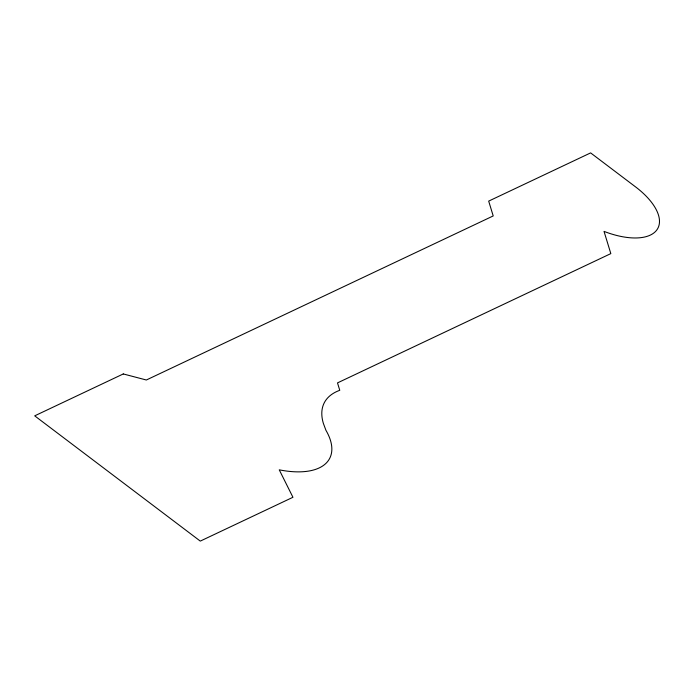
<?xml version="1.0" encoding="UTF-8"?>
<svg xmlns="http://www.w3.org/2000/svg" width="694" height="694" viewBox="0 0 694 694"><rect width="100%" height="100%" fill="white"/><g stroke="black" fill="none" stroke-linecap="round" stroke-linejoin="round"><path stroke-width="1.04" d="M123.28 373.945L34.7 415.845L200.288 541.103L292.946 497.277L279.248 469.829A81.25 38.769 27.2 0 0 325.946 430.315L323.404 423.496A93.855 44.789 27.2 0 1 339.765 390.306L337.501 382.897L610.824 253.614L604.023 231.38A59.051 28.176 27.2 0 0 657.079 229.575A59.051 28.176 27.2 0 0 634.776 186.296L590.62 152.897L488.68 201.113L493.208 215.938L146.347 380L123.28 373.945"/></g></svg>
